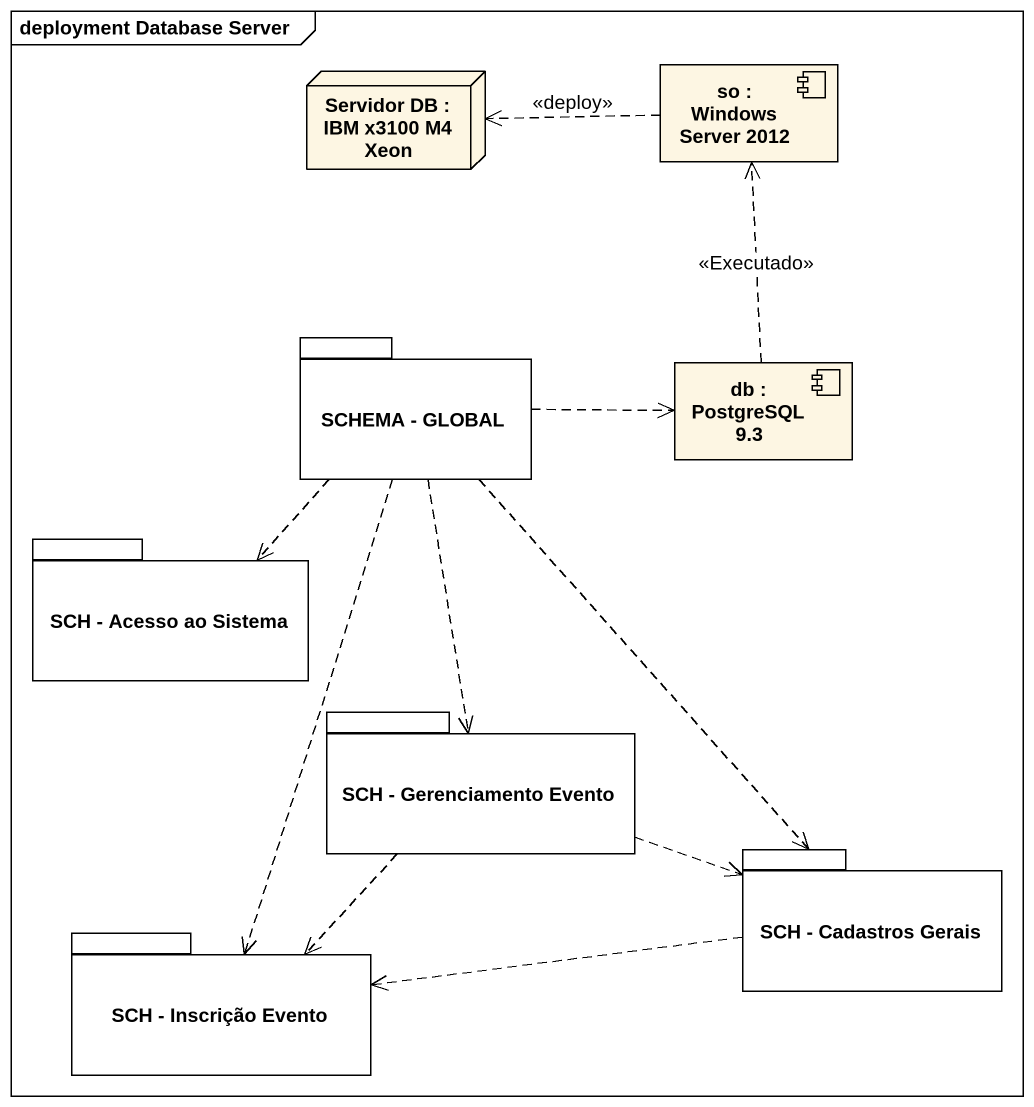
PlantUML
@startuml
mainframe deployment Database Server
node "Servidor DB : IBM x3100 M4 Xeon" as Servidor_DB
component "so : Windows Server 2012" as so
package "SCHEMA - GLOBAL" as SCHEMA_GLOBAL {
}
component "db : PostgreSQL 9.3" as db
package "SCH - Acesso ao Sistema" as SCH_Acesso_ao_Sistema {
}
package "SCH - Gerenciamento Evento" as SCH_Gerenciamento_Evento {
}
package "SCH - Cadastros Gerais" as SCH_Cadastros_Gerais {
}
package "SCH - Inscrição Evento" as SCH_Inscrição_Evento {
}
so .left.> Servidor_DB : <<deploy>>
SCHEMA_GLOBAL .right.> db
SCHEMA_GLOBAL ..> SCH_Acesso_ao_Sistema
SCHEMA_GLOBAL ..> SCH_Gerenciamento_Evento
SCHEMA_GLOBAL ..> SCH_Cadastros_Gerais
SCHEMA_GLOBAL ..> SCH_Inscrição_Evento
db .up.> so : <<Executado>>
SCH_Gerenciamento_Evento .right.> SCH_Cadastros_Gerais
SCH_Gerenciamento_Evento ..> SCH_Inscrição_Evento
SCH_Cadastros_Gerais .left.> SCH_Inscrição_Evento
@enduml
